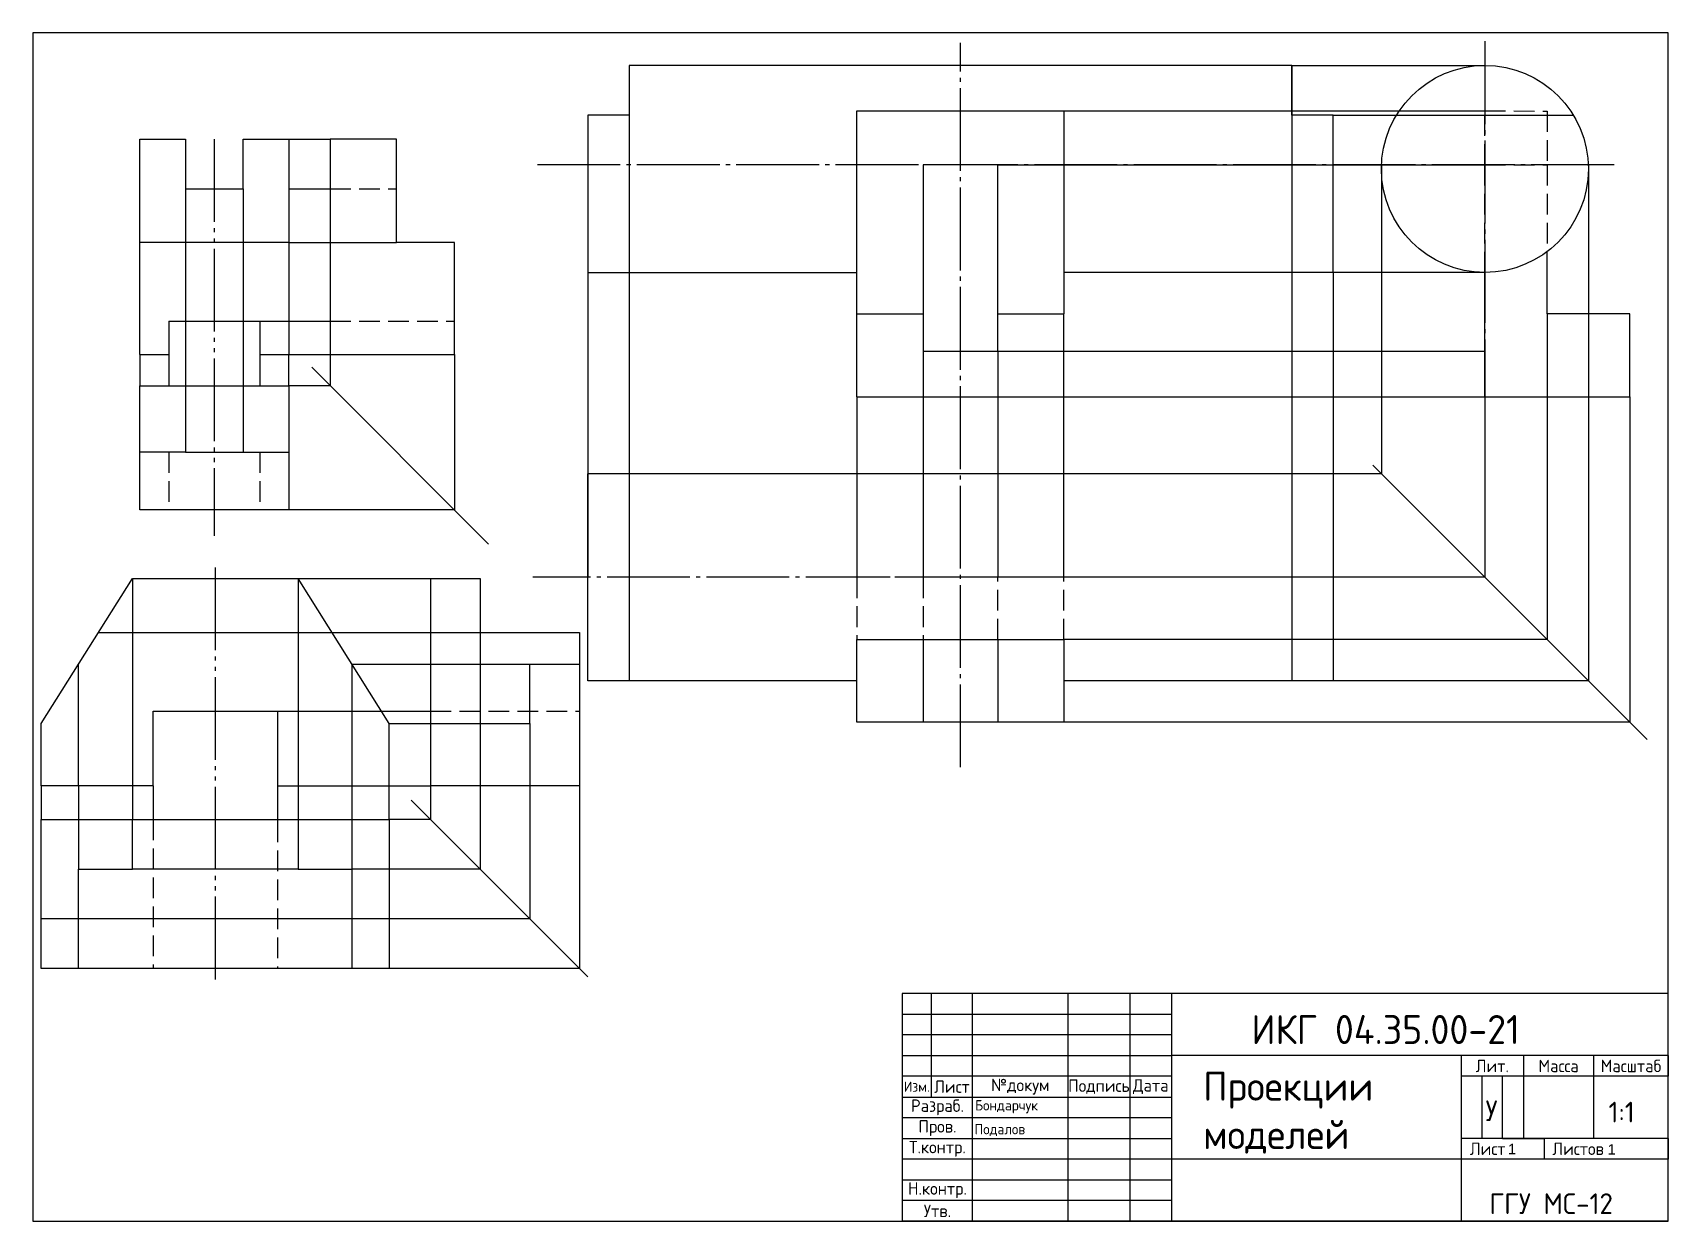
# Model space of a CAD drawing. Header units: millimetres. Extents: x 1 to 396, y -1 to 286.
import ezdxf

# ---------------------------------------------------------------- set-up
doc = ezdxf.new("R2010")
doc.units = ezdxf.units.MM
for name, pattern in [('DASHDOT_axis', [24, 20, -1.5, 1, -1.5]), ('DASHED', [7, 5, -2, 0]), ('DIVIDE', [26.5, 20, -1.5, 1, -1.5, 1, -1.5])]:
    doc.linetypes.add(name, pattern=pattern)
for name, color, linetype in [('вс', 7, 'Continuous'), ('К', 7, 'Continuous'), ('н', 7, 'Continuous'), ('ос', 7, 'Continuous'), ('Оси', 7, 'Continuous'), ('Рамка', 7, 'Continuous')]:
    doc.layers.add(name, color=color, linetype=linetype)
doc.styles.add('GOST-2.304_Type-B', font='GOST Common.ttf')
doc.styles.get("Standard").update_dxf_attribs({"font": 'arial.ttf'})

msp = doc.modelspace()

# ---------------------------------------------------------------- linework, layer by layer
at = {"color": 7}
for p, q in [((67.97, 205.7), (110.7, 162.97)), ((324.27, 182), (390.46, 115.8)), ((91.98, 101.17), (134.7, 58.45))]:
    msp.add_line(p, q, dxfattribs=at)
at = {"layer": 'вс', "color": 5, "linetype": 'ByBlock'}
for p, q in [((144.65, 278.57), (144.65, 154.95)), ((304.65, 278.57), (351.31, 278.57)), ((304.65, 278.57), (304.65, 154.95)), ((249.65, 267.57), (351.31, 267.57)), ((314.65, 266.57), (329.95, 266.57)), ((233.65, 254.57), (351.6, 254.57)), ((326.33, 254.57), (326.33, 179.93)), ((376.29, 254.57), (376.29, 129.97)), ((134.65, 228.57), (134.65, 154.95)), ((351.31, 228.57), (314.65, 228.57)), ((314.65, 228.57), (314.65, 154.95)), ((215.65, 218.57), (215.65, 154.95)), ((366.31, 218.57), (366.31, 139.95)), ((233.65, 209.57), (351.31, 209.57)), ((233.65, 209.57), (233.65, 154.95)), ((199.65, 198.57), (199.65, 154.95)), ((249.65, 198.57), (351.31, 198.57)), ((249.65, 154.95), (249.65, 198.57)), ((351.31, 198.57), (351.31, 154.95)), ((386.31, 198.57), (386.31, 119.95)), ((326.33, 179.93), (249.65, 179.93)), ((24.68, 154.63), (24.68, 96.47)), ((64.68, 154.63), (96.68, 154.63)), ((64.68, 154.63), (64.68, 95.99)), ((351.31, 154.95), (249.65, 154.95)), ((72.85, 141.63), (108.68, 141.63)), ((108.68, 141.63), (108.68, 84.47)), ((366.31, 139.95), (249.65, 139.95)), ((77.68, 133.95), (120.68, 133.95)), ((376.29, 129.97), (314.65, 129.97)), ((59.68, 122.63), (96.68, 122.63)), ((86.68, 119.63), (96.68, 119.63)), ((386.31, 119.95), (249.65, 119.95)), ((2.68, 104.63), (2.68, 96.47)), ((11.68, 104.63), (11.68, 84.47)), ((29.68, 104.63), (29.68, 96.47)), ((59.68, 104.63), (59.68, 95.99)), ((77.68, 104.63), (77.68, 84.47)), ((86.68, 104.63), (96.68, 104.63)), ((86.68, 96.47), (86.68, 104.63)), ((96.68, 104.63), (96.68, 96.47)), ((120.68, 104.63), (120.68, 72.47)), ((132.68, 104.63), (132.68, 60.47)), ((96.68, 96.47), (86.68, 96.47)), ((108.68, 84.47), (77.68, 84.47)), ((120.68, 72.47), (86.68, 72.47)), ((132.68, 60.47), (86.68, 60.47))]:
    msp.add_line(p, q, dxfattribs=at)
at = {"layer": 'вс', "color": 5}
for p, q in [((62.46, 260.79), (72.46, 260.79)), ((37.46, 248.79), (37.46, 201.21)), ((51.46, 248.79), (51.46, 201.21)), ((62.46, 248.79), (72.46, 248.79)), ((62.46, 235.79), (88.46, 235.79)), ((55.46, 216.79), (72.46, 216.79)), ((26.46, 208.79), (26.46, 201.21)), ((33.46, 208.79), (33.46, 201.21)), ((55.46, 208.79), (55.46, 201.21)), ((62.46, 208.79), (72.46, 208.79)), ((62.46, 201.21), (62.46, 208.79)), ((72.46, 208.79), (72.46, 201.21)), ((102.46, 208.79), (102.46, 171.21)), ((72.46, 201.21), (62.46, 201.21)), ((102.46, 171.21), (62.46, 171.21))]:
    msp.add_line(p, q, dxfattribs=at)
at = {"layer": 'вс', "color": 7, "linetype": 'DASHED'}
for p, q in [((29.68, 96.47), (29.68, 60.47)), ((59.68, 95.99), (59.68, 60.47))]:
    msp.add_line(p, q, dxfattribs=at)
at = {"layer": 'К', "color": 7, "linetype": 'ByBlock'}
for p, q in [((304.65, 278.57), (144.65, 278.57)), ((144.65, 278.57), (144.65, 266.57)), ((304.65, 266.57), (304.65, 278.57)), ((144.65, 266.57), (134.65, 266.57)), ((134.65, 266.57), (134.65, 228.57)), ((199.65, 229.57), (199.65, 267.57)), ((199.65, 267.57), (249.65, 267.57)), ((249.65, 267.57), (249.65, 229.57)), ((314.65, 266.57), (304.65, 266.57)), ((314.65, 228.57), (314.65, 266.57)), ((329.95, 266.57), (372.66, 266.57)), ((233.65, 254.57), (215.65, 254.57)), ((215.65, 254.57), (215.65, 218.57)), ((233.65, 218.57), (233.65, 254.57)), ((366.31, 218.57), (366.31, 233.57)), ((199.65, 218.57), (199.65, 229.57)), ((249.65, 229.57), (249.65, 218.57)), ((134.65, 228.57), (199.65, 228.57)), ((314.65, 228.57), (249.65, 228.57)), ((351.31, 198.57), (351.31, 228.57)), ((199.65, 198.57), (199.65, 218.57)), ((199.65, 218.57), (215.65, 218.57)), ((215.65, 218.57), (215.65, 209.57)), ((233.65, 209.57), (233.65, 218.57)), ((233.65, 218.57), (249.65, 218.57)), ((249.65, 198.57), (249.65, 218.57)), ((386.31, 218.57), (366.31, 218.57)), ((386.31, 198.57), (386.31, 218.57)), ((33.46, 216.79), (33.46, 208.79)), ((55.46, 216.79), (55.46, 208.79)), ((215.65, 209.57), (233.65, 209.57)), ((199.65, 198.57), (249.65, 198.57)), ((351.31, 198.57), (386.31, 198.57)), ((314.65, 179.93), (134.65, 179.98)), ((134.65, 129.97), (134.65, 179.98)), ((144.65, 179.98), (144.65, 129.97)), ((304.65, 179.94), (304.65, 129.97)), ((314.65, 179.93), (314.65, 129.97)), ((2.68, 119.63), (24.68, 154.63)), ((24.68, 154.63), (64.68, 154.63)), ((86.68, 119.63), (64.68, 154.63)), ((96.68, 154.63), (96.68, 104.63)), ((96.68, 154.63), (108.68, 154.63)), ((108.68, 154.63), (108.68, 141.63)), ((16.51, 141.63), (72.85, 141.63)), ((108.68, 141.63), (132.68, 141.63)), ((132.68, 141.63), (132.68, 104.63)), ((199.65, 119.95), (199.65, 139.95)), ((199.65, 139.95), (249.65, 139.95)), ((215.65, 139.95), (215.65, 119.95)), ((233.65, 139.95), (233.65, 119.95)), ((249.65, 139.95), (249.65, 119.95)), ((11.68, 104.63), (11.68, 133.95)), ((77.68, 133.95), (77.68, 104.63)), ((120.68, 119.63), (120.68, 133.95)), ((120.68, 133.95), (132.68, 133.95)), ((199.65, 129.97), (134.65, 129.97)), ((314.65, 129.97), (249.65, 129.97)), ((29.68, 104.63), (29.68, 122.63)), ((29.68, 122.63), (59.68, 122.63)), ((59.68, 122.63), (59.68, 104.63)), ((2.68, 104.63), (2.68, 119.63)), ((86.68, 104.63), (86.68, 119.63)), ((96.68, 119.63), (120.68, 119.63)), ((120.68, 119.63), (120.68, 104.63)), ((249.65, 119.95), (199.65, 119.95)), ((11.68, 104.63), (2.68, 104.63)), ((29.68, 104.63), (11.68, 104.63)), ((59.68, 104.63), (77.68, 104.63)), ((77.68, 104.63), (86.68, 104.63)), ((132.68, 104.63), (96.68, 104.63)), ((2.68, 96.47), (86.68, 96.47)), ((2.68, 60.47), (2.68, 96.47)), ((24.68, 84.47), (24.68, 96.47)), ((64.68, 95.99), (64.68, 84.47)), ((86.68, 96.47), (86.68, 60.47)), ((11.68, 60.47), (11.68, 84.47)), ((11.68, 84.47), (24.68, 84.47)), ((64.68, 84.47), (24.68, 84.47)), ((64.68, 84.47), (77.68, 84.47)), ((77.68, 84.47), (77.68, 60.47)), ((11.68, 72.47), (2.68, 72.47)), ((86.68, 72.47), (77.68, 72.47)), ((86.68, 60.47), (2.68, 60.47))]:
    msp.add_line(p, q, dxfattribs=at)
at = {"layer": 'К'}
for p, q in [((26.46, 208.79), (26.46, 260.79)), ((26.46, 260.79), (37.46, 260.79)), ((37.46, 260.79), (37.46, 248.79)), ((51.46, 248.79), (51.46, 260.79)), ((51.46, 260.79), (62.46, 260.79)), ((62.46, 260.79), (62.46, 208.79)), ((37.46, 248.79), (51.46, 248.79)), ((62.46, 235.79), (26.46, 235.79)), ((33.46, 216.79), (55.46, 216.79)), ((26.46, 208.79), (33.46, 208.79)), ((26.46, 208.79), (33.46, 208.79)), ((55.46, 208.79), (62.46, 208.79))]:
    msp.add_line(p, q, dxfattribs=at)
at = {"layer": 'К', "color": 7}
for p, q in [((72.46, 260.79), (72.46, 208.79)), ((88.46, 260.79), (72.46, 260.79)), ((88.46, 235.79), (88.46, 260.79)), ((102.46, 235.79), (88.46, 235.79)), ((102.46, 208.79), (102.46, 235.79)), ((72.46, 208.79), (102.46, 208.79)), ((26.46, 201.21), (62.46, 201.21)), ((26.46, 171.21), (26.46, 201.21)), ((37.46, 201.21), (37.46, 185.21)), ((51.46, 201.21), (51.46, 185.21)), ((62.46, 201.21), (62.46, 171.21)), ((37.46, 185.21), (26.46, 185.21)), ((37.46, 185.21), (51.46, 185.21)), ((51.46, 185.21), (62.46, 185.21)), ((62.46, 171.21), (26.46, 171.21))]:
    msp.add_line(p, q, dxfattribs=at)
at = {"layer": 'К', "color": 7, "linetype": 'ByBlock'}
msp.add_circle((351.31, 253.57), 25, dxfattribs=at)
at = {"layer": 'н', "color": 7, "linetype": 'DASHED'}
for p, q in [((351.31, 254.57), (351.31, 267.57)), ((351.31, 267.57), (366.31, 267.54)), ((366.31, 267.54), (366.31, 254.57)), ((351.31, 228.57), (351.31, 254.57)), ((351.31, 254.57), (366.31, 254.57)), ((366.31, 254.57), (366.31, 233.57)), ((72.46, 248.79), (88.46, 248.79)), ((72.46, 216.79), (102.46, 216.79)), ((33.46, 185.21), (33.46, 171.21)), ((55.46, 185.21), (55.46, 171.21)), ((249.65, 154.95), (199.65, 154.95)), ((199.65, 154.95), (199.65, 139.95)), ((233.65, 154.95), (215.65, 154.95)), ((215.65, 154.95), (215.65, 139.95)), ((233.65, 139.95), (233.65, 154.95)), ((249.65, 139.95), (249.65, 154.95)), ((96.68, 122.63), (132.68, 122.63))]:
    msp.add_line(p, q, dxfattribs=at)
at = {"layer": 'н', "color": 5, "linetype": 'ByBlock'}
msp.add_line((77.68, 72.47), (11.68, 72.47), dxfattribs=at)
at = {"layer": 'ос', "color": 1, "linetype": 'DASHDOT_axis'}
for p, q in [((351.31, 284.41), (351.31, 154.95)), ((224.65, 109.07), (224.65, 283.98)), ((382.51, 254.57), (122.07, 254.57)), ((351.31, 154.95), (121.38, 154.95))]:
    msp.add_line(p, q, dxfattribs=at)
at = {"layer": 'ос', "color": 1, "linetype": 'DIVIDE'}
for p, q in [((44.46, 260.79), (44.46, 164.99)), ((44.68, 157.36), (44.68, 57.01))]:
    msp.add_line(p, q, dxfattribs=at)
at = {"layer": 'Рамка', "lineweight": 30}
for p, q in [((395.6, 286.46), (0.6, 286.46)), ((0.6, 286.46), (0.6, -0.54)), ((395.6, -0.54), (395.6, 286.46)), ((395.6, 54.46), (210.6, 54.46)), ((210.6, 54.46), (210.6, -0.54)), ((217.6, 54.46), (217.6, 29.46)), ((227.6, -0.54), (227.6, 54.46)), ((250.6, 54.46), (250.6, -0.54)), ((265.6, -0.54), (265.6, 54.46)), ((275.6, 54.46), (275.6, -0.54)), ((395.6, 39.46), (275.6, 39.46)), ((345.6, 39.46), (345.6, -0.54)), ((360.6, 39.46), (360.6, 19.46)), ((377.6, 19.46), (377.6, 39.46)), ((275.6, 34.46), (210.6, 34.46)), ((395.6, 34.46), (345.6, 34.46)), ((210.6, 29.46), (275.6, 29.46)), ((395.6, 19.46), (345.6, 19.46)), ((365.6, 19.46), (365.6, 14.46)), ((395.6, 14.46), (275.6, 14.46)), ((0.6, -0.54), (395.6, -0.54))]:
    msp.add_line(p, q, dxfattribs=at)
at = {"layer": 'Рамка'}
for p, q in [((395.6, -0.54), (395.6, 54.46)), ((210.6, 49.46), (275.6, 49.46)), ((275.6, 44.46), (210.6, 44.46)), ((210.6, 39.46), (275.6, 39.46)), ((395.6, 39.46), (395.6, 34.46)), ((350.6, 34.46), (350.6, 19.46)), ((355.6, 19.46), (355.6, 34.46)), ((275.6, 24.46), (210.6, 24.46)), ((250.6, 24.46), (250.6, 19.46)), ((275.6, 24.46), (275.6, 19.46)), ((210.6, 19.46), (275.6, 19.46)), ((355.6, 19.46), (365.6, 19.46)), ((395.6, 14.46), (395.6, 19.46)), ((395.6, 19.46), (395.6, 14.46)), ((275.6, 14.46), (210.6, 14.46)), ((210.6, 9.46), (275.6, 9.46)), ((275.6, 4.46), (210.6, 4.46)), ((395.6, -0.54), (210.6, -0.54)), ((210.6, -0.54), (395.6, -0.54))]:
    msp.add_line(p, q, dxfattribs=at)

# ---------------------------------------------------------------- texts
at = {"attachment_point": 1, "style": 'GOST-2.304_Type-B'}
for s, width, heights, insert, char_height in [('Бондарчук', 13.5215, [0], (228.17, 28.71), 2.5), ('У', 3.1914, [6.61], (351.48, 28.64), 5), ('Подалов', 15.5204, [0], (228.06, 22.95), 2.5), ('ГГУ МС-12', 47.28, [5.43], (352.4, 6.21), 5)]:
    msp.add_mtext_dynamic_manual_height_columns(s, width=width, gutter_width=12.5, heights=heights, dxfattribs=dict(at, insert=insert, char_height=char_height))
at = {"layer": 'ос', "color": 0, "linetype": 'DASHDOT_axis', "ltscale": 5, "insert": (283.27, 35.57), "char_height": 7, "width": 43.7276, "attachment_point": 1, "style": 'GOST-2.304_Type-B'}
msp.add_mtext('Проекции моделей', dxfattribs=at)
at = {"layer": 'Оси', "color": 1, "linetype": 'ByBlock', "attachment_point": 1, "style": 'GOST-2.304_Type-B'}
for s, width, insert, char_height in [('{\\C7;ИКГ 04.35.00-21}', 79.3776, (294.9, 49.26), 7), ('{\\C7;1:1}', 15.613, (381.16, 28.32), 5)]:
    msp.add_mtext_dynamic_manual_height_columns(s, width=width, gutter_width=12.5, heights=[0], dxfattribs=dict(at, insert=insert, char_height=char_height))
at = {"layer": 'Оси', "color": 1, "linetype": 'ByBlock', "char_height": 2.5, "attachment_point": 1}
for insert in [(356.89, 18.16), (380.95, 18.07)]:
    msp.add_mtext('{\\C7;1}', dxfattribs=dict(at, insert=insert))
at = {"layer": 'Рамка', "style": 'GOST-2.304_Type-B'}
for s, width, insert, char_height, attachment_point in [('Лит.', 15, (353.1, 36.96), 3, 5), ('Масса', 17, (369.1, 36.96), 3, 5), ('Масштаб', 18, (386.6, 36.96), 3, 5), ('Изм.', 7, (214.1, 31.96), 2.5, 5), ('Лист', 10, (222.6, 31.96), 3, 5), ('№докум', 23, (239.1, 31.96), 3, 5), ('Подпись', 15, (258.1, 31.96), 3, 5), ('Дата', 10, (270.6, 31.96), 3, 5), ('Разраб.', 17, (219.1, 26.96), 3, 5), ('Пров.', 17, (219.1, 21.96), 3, 5), ('Т.контр.', 17, (219.1, 16.96), 3, 5), ('Листов', 27.9989, (367.6, 16.96), 3, 4), ('Н.контр.', 17, (219.1, 6.96), 3, 5), ('Утв.', 17, (219.1, 1.96), 3, 5)]:
    msp.add_mtext_dynamic_manual_height_columns(s, width=width, gutter_width=12.5, heights=[0], dxfattribs=dict(at, insert=insert, char_height=char_height, attachment_point=attachment_point))
at = {"layer": 'Рамка', "insert": (347.67, 16.96), "char_height": 3, "width": 17.8537, "attachment_point": 4, "style": 'GOST-2.304_Type-B'}
msp.add_mtext('Лист', dxfattribs=at)

doc.saveas('drawing.dxf')
